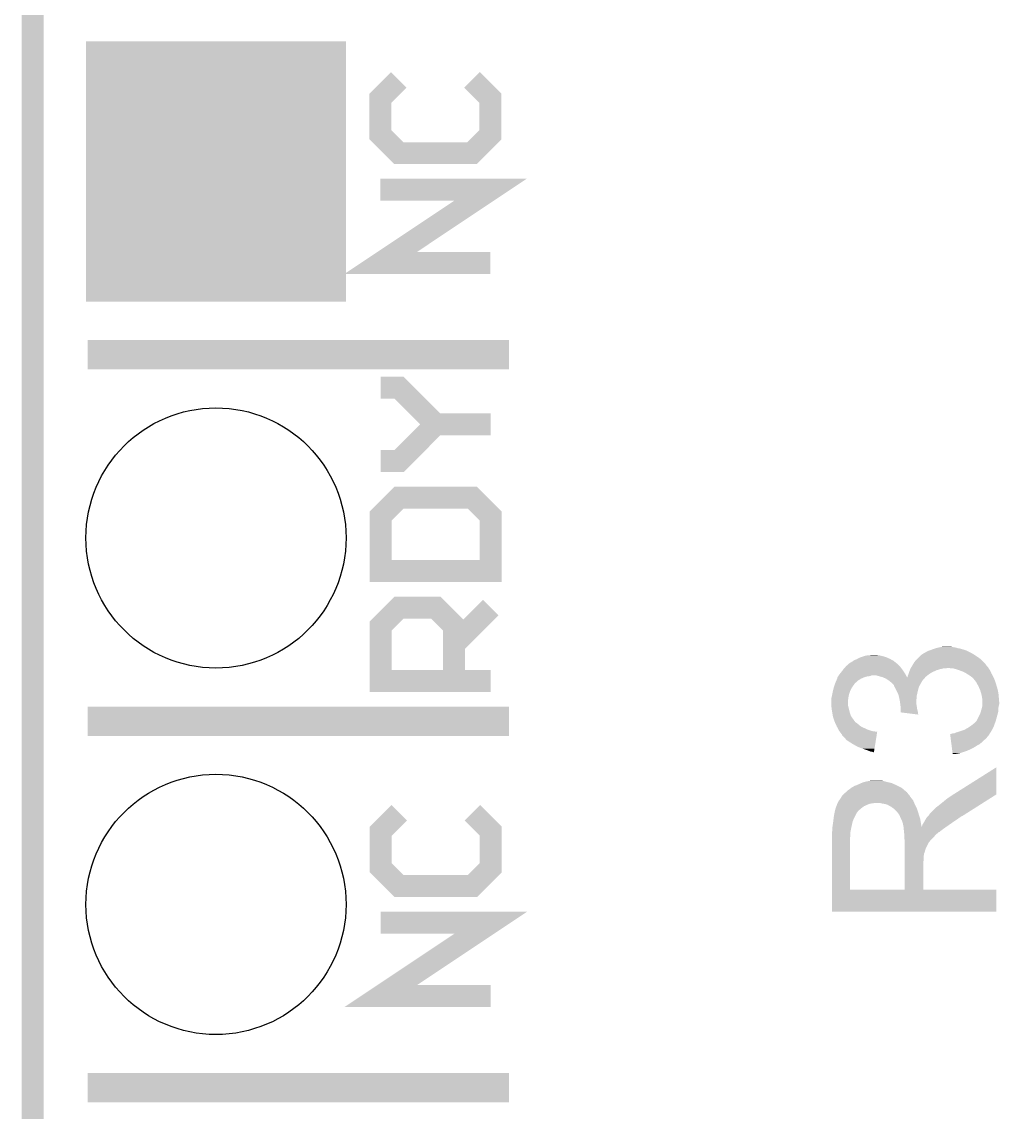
# Model space of a CAD drawing. Extents: x -0.05 to 0.95, y -0.15 to 0.98.
# Drawn here: x -0.053 to 0.2138, y 0.4433 to 0.7408 of the extents above; entities that cross this region are included whole.
import ezdxf

# ---------------------------------------------------------------- set-up
doc = ezdxf.new("R2010")
doc.units = 0
doc.layers.get('0').update_dxf_attribs({"linetype": 'CONTINUOUS'})
for name, color, linetype in [('COMPASS_CLICK_V101_GKO', 5, 'CONTINUOUS'), ('COMPASS_CLICK_V101_GTO', 14, 'CONTINUOUS'), ('COMPASS_CLICK_V101_GTS', 12, 'CONTINUOUS')]:
    doc.layers.add(name, color=color, linetype=linetype)

# ---------------------------------------------------------------- blocks, each defined once
blk = doc.blocks.new('SQUARE_48')
blk.add_solid([(0.0355, 0.0355), (0.0355, -0.0355), (-0.0355, 0.0355), (-0.0355, -0.0355)])
blk = doc.blocks.new('ROUND_49')
blk.add_circle((0, 0), 0.0355)

msp = doc.modelspace()

# ---------------------------------------------------------------- linework, layer by layer
at = {"layer": 'COMPASS_CLICK_V101_GKO', "const_width": 0.006}
msp.add_lwpolyline([(-0.05, -0.15), (-0.05, 0.975)], dxfattribs=at)
at = {"layer": 'COMPASS_CLICK_V101_GTO'}
for points, const_width in [([(0.0499, 0.725), (0.0449, 0.72), (0.0449, 0.71), (0.0499, 0.705), (0.0699, 0.705), (0.0749, 0.71), (0.0749, 0.72), (0.0699, 0.725)], 0.006), ([(0.0749, 0.675), (0.0449, 0.675), (0.0749, 0.695), (0.0449, 0.695)], 0.006), ([(-0.035, 0.65), (0.08, 0.65)], 0.008), ([(0.045, 0.621), (0.05, 0.621), (0.06, 0.631), (0.05, 0.641), (0.045, 0.641)], 0.006), ([(0.06, 0.631), (0.075, 0.631)], 0.006), ([(0.045, 0.591), (0.075, 0.591), (0.075, 0.606), (0.07, 0.611), (0.05, 0.611), (0.045, 0.606), (0.045, 0.591)], 0.006), ([(0.075, 0.561), (0.045, 0.561), (0.045, 0.576), (0.05, 0.581), (0.06, 0.581), (0.065, 0.576), (0.065, 0.561)], 0.006), ([(0.065, 0.571), (0.075, 0.581)], 0.006), ([(-0.035, 0.55), (0.08, 0.55)], 0.008), ([(0.05, 0.525), (0.045, 0.52), (0.045, 0.51), (0.05, 0.505), (0.07, 0.505), (0.075, 0.51), (0.075, 0.52), (0.07, 0.525)], 0.006), ([(0.075, 0.475), (0.045, 0.475), (0.075, 0.495), (0.045, 0.495)], 0.006), ([(-0.035, 0.45), (0.08, 0.45)], 0.008)]:
    msp.add_lwpolyline(points, dxfattribs=dict(at, const_width=const_width))
for points in [[(0.1927, 0.5682), (0.193, 0.5684), (0.20688, 0.5682), (0.20656, 0.5684)], [(0.193, 0.5684), (0.19318, 0.5685), (0.20656, 0.5684), (0.2064, 0.5685)], [(0.19318, 0.5685), (0.1937, 0.5688), (0.2064, 0.5685), (0.2058, 0.5688)], [(0.1937, 0.5688), (0.1945, 0.5692), (0.2058, 0.5688), (0.205, 0.5692)], [(0.1945, 0.5692), (0.19478, 0.5693), (0.205, 0.5692), (0.2048, 0.5693)], [(0.19478, 0.5693), (0.1956, 0.5696), (0.2048, 0.5693), (0.20384, 0.5696)], [(0.1956, 0.5696), (0.1962, 0.5698), (0.20384, 0.5696), (0.2032, 0.5698)], [(0.1962, 0.5698), (0.1965, 0.5699), (0.2032, 0.5698), (0.2025, 0.5699)], [(0.1965, 0.5699), (0.1968, 0.57), (0.2025, 0.5699), (0.2022, 0.57)], [(0.1968, 0.57), (0.19727, 0.5701), (0.2022, 0.57), (0.2019, 0.5701)], [(0.19727, 0.5701), (0.19773, 0.5702), (0.2019, 0.5701), (0.2013, 0.5702)], [(0.19773, 0.5702), (0.1982, 0.5703), (0.2013, 0.5702), (0.2008, 0.5703)], [(0.172, 0.565), (0.1729, 0.5658), (0.1866, 0.565), (0.1858, 0.5658)], [(0.1729, 0.5658), (0.17357, 0.5662), (0.1858, 0.5658), (0.1853, 0.5662)], [(0.17357, 0.5662), (0.1739, 0.5664), (0.1853, 0.5662), (0.1851, 0.5664)], [(0.1739, 0.5664), (0.174, 0.5665), (0.1851, 0.5664), (0.1849, 0.5665)], [(0.174, 0.5665), (0.1743, 0.5667), (0.1849, 0.5665), (0.18454, 0.5667)], [(0.1743, 0.5667), (0.1749, 0.5669), (0.18454, 0.5667), (0.18418, 0.5669)], [(0.1749, 0.5669), (0.17508, 0.567), (0.18418, 0.5669), (0.184, 0.567)], [(0.17508, 0.567), (0.1756, 0.5673), (0.184, 0.567), (0.18332, 0.5673)], [(0.1756, 0.5673), (0.1759, 0.5674), (0.18332, 0.5673), (0.1831, 0.5674)], [(0.1759, 0.5674), (0.1768, 0.5677), (0.1831, 0.5674), (0.1822, 0.5677)], [(0.1768, 0.5677), (0.1774, 0.5679), (0.1822, 0.5677), (0.1814, 0.5679)], [(0.1774, 0.5679), (0.1785, 0.568), (0.1814, 0.5679), (0.1807, 0.568)], [(0.1785, 0.568), (0.1796, 0.5681), (0.1807, 0.568), (0.1801, 0.5681)], [(0.1901, 0.5652), (0.19046, 0.5658), (0.2103, 0.5652), (0.2099, 0.5658)], [(0.19046, 0.5658), (0.1907, 0.5662), (0.2099, 0.5658), (0.2095, 0.5662)], [(0.1907, 0.5662), (0.19124, 0.5668), (0.2095, 0.5662), (0.2089, 0.5668)], [(0.19124, 0.5668), (0.1916, 0.5672), (0.2089, 0.5668), (0.20837, 0.5672)], [(0.1916, 0.5672), (0.1918, 0.5674), (0.20837, 0.5672), (0.2081, 0.5674)], [(0.1918, 0.5674), (0.1924, 0.568), (0.2081, 0.5674), (0.2072, 0.568)], [(0.1924, 0.568), (0.1925, 0.5681), (0.2072, 0.568), (0.20704, 0.5681)], [(0.1925, 0.5681), (0.1927, 0.5682), (0.20704, 0.5681), (0.20688, 0.5682)], [(0.16987, 0.5623), (0.17, 0.5625), (0.1785, 0.5623), (0.179, 0.5625)], [(0.17, 0.5625), (0.1702, 0.5628), (0.18837, 0.5625), (0.18821, 0.5628)], [(0.17, 0.5625), (0.17, 0.5625), (0.179, 0.5625), (0.1802, 0.5625)], [(0.1702, 0.5628), (0.17037, 0.563), (0.18821, 0.5628), (0.1881, 0.563)], [(0.17037, 0.563), (0.1707, 0.5634), (0.1881, 0.563), (0.18783, 0.5634)], [(0.1707, 0.5634), (0.17108, 0.5639), (0.18783, 0.5634), (0.1875, 0.5639)], [(0.17108, 0.5639), (0.1713, 0.5642), (0.1875, 0.5639), (0.18727, 0.5642)], [(0.1713, 0.5642), (0.17174, 0.5647), (0.18727, 0.5642), (0.1869, 0.5647)], [(0.17174, 0.5647), (0.172, 0.565), (0.1869, 0.5647), (0.1866, 0.565)], [(0.1809, 0.5623), (0.1802, 0.5625), (0.18848, 0.5623), (0.18837, 0.5625)], [(0.1888, 0.5623), (0.1889, 0.5625), (0.19398, 0.5623), (0.19423, 0.5625)], [(0.1889, 0.5625), (0.18901, 0.5628), (0.19423, 0.5625), (0.1946, 0.5628)], [(0.18901, 0.5628), (0.1892, 0.5633), (0.1946, 0.5628), (0.19543, 0.5633)], [(0.1892, 0.5633), (0.18923, 0.5634), (0.19543, 0.5633), (0.1956, 0.5634)], [(0.18923, 0.5634), (0.1894, 0.5639), (0.1956, 0.5634), (0.1967, 0.5639)], [(0.1894, 0.5639), (0.1895, 0.5642), (0.1967, 0.5639), (0.1977, 0.5642)], [(0.1895, 0.5642), (0.18962, 0.5644), (0.1977, 0.5642), (0.1986, 0.5644)], [(0.18962, 0.5644), (0.18968, 0.5645), (0.1993, 0.5644), (0.1995, 0.5645)], [(0.18968, 0.5645), (0.18986, 0.5648), (0.21088, 0.5645), (0.2107, 0.5648)], [(0.18968, 0.5645), (0.18968, 0.5645), (0.1995, 0.5645), (0.1999, 0.5645)], [(0.18986, 0.5648), (0.1901, 0.5652), (0.2107, 0.5648), (0.2103, 0.5652)], [(0.2013, 0.5644), (0.1999, 0.5645), (0.21094, 0.5644), (0.21088, 0.5645)], [(0.20162, 0.5643), (0.2013, 0.5644), (0.211, 0.5643), (0.21094, 0.5644)], [(0.2026, 0.564), (0.20162, 0.5643), (0.2112, 0.564), (0.211, 0.5643)], [(0.20342, 0.5637), (0.2026, 0.564), (0.2114, 0.5637), (0.2112, 0.564)], [(0.2037, 0.5636), (0.20342, 0.5637), (0.21144, 0.5636), (0.2114, 0.5637)], [(0.2047, 0.5631), (0.2037, 0.5636), (0.21166, 0.5631), (0.21144, 0.5636)], [(0.20486, 0.563), (0.2047, 0.5631), (0.2117, 0.563), (0.21166, 0.5631)], [(0.2055, 0.5626), (0.20486, 0.563), (0.21193, 0.5626), (0.2117, 0.563)], [(0.20595, 0.5623), (0.2055, 0.5626), (0.2121, 0.5623), (0.21193, 0.5626)], [(0.1686, 0.559), (0.1687, 0.5594), (0.1735, 0.559), (0.17377, 0.5594)], [(0.1687, 0.5594), (0.16877, 0.5596), (0.17377, 0.5594), (0.1739, 0.5596)], [(0.16877, 0.5596), (0.16892, 0.56), (0.1739, 0.5596), (0.1742, 0.56)], [(0.16892, 0.56), (0.16903, 0.5603), (0.1742, 0.56), (0.1744, 0.5603)], [(0.16903, 0.5603), (0.16906, 0.5604), (0.1744, 0.5603), (0.1745, 0.5604)], [(0.16906, 0.5604), (0.1691, 0.5605), (0.1745, 0.5604), (0.17461, 0.5605)], [(0.1691, 0.5605), (0.16935, 0.5611), (0.17461, 0.5605), (0.1753, 0.5611)], [(0.16935, 0.5611), (0.16956, 0.5616), (0.1753, 0.5611), (0.1761, 0.5616)], [(0.16956, 0.5616), (0.1696, 0.5617), (0.1761, 0.5616), (0.17633, 0.5617)], [(0.1696, 0.5618), (0.1697, 0.562), (0.17655, 0.5618), (0.177, 0.562)], [(0.1696, 0.5617), (0.1696, 0.5618), (0.17633, 0.5617), (0.17655, 0.5618)], [(0.1697, 0.562), (0.1698, 0.5622), (0.177, 0.562), (0.1777, 0.5622)], [(0.1698, 0.5622), (0.16987, 0.5623), (0.1777, 0.5622), (0.1785, 0.5623)], [(0.182, 0.562), (0.1809, 0.5623), (0.18865, 0.562), (0.18848, 0.5623)], [(0.18222, 0.5619), (0.182, 0.562), (0.1887, 0.5619), (0.18865, 0.562)], [(0.18245, 0.5618), (0.18222, 0.5619), (0.1935, 0.5618), (0.19355, 0.5619)], [(0.1829, 0.5616), (0.18245, 0.5618), (0.1933, 0.5616), (0.1935, 0.5618)], [(0.18305, 0.5615), (0.1829, 0.5616), (0.1932, 0.5615), (0.1933, 0.5616)], [(0.1838, 0.561), (0.18305, 0.5615), (0.1928, 0.561), (0.1932, 0.5615)], [(0.1844, 0.5605), (0.1838, 0.561), (0.19251, 0.5605), (0.1928, 0.561)], [(0.1846, 0.5603), (0.1844, 0.5605), (0.1924, 0.5603), (0.19251, 0.5605)], [(0.1851, 0.5598), (0.1846, 0.5603), (0.19212, 0.5598), (0.1924, 0.5603)], [(0.1851, 0.5596), (0.1851, 0.5598), (0.19201, 0.5596), (0.19212, 0.5598)], [(0.18521, 0.5594), (0.1851, 0.5596), (0.1919, 0.5594), (0.19201, 0.5596)], [(0.1857, 0.5585), (0.18521, 0.5594), (0.19165, 0.5585), (0.1919, 0.5594)], [(0.1887, 0.562), (0.1888, 0.5621), (0.1936, 0.562), (0.19373, 0.5621)], [(0.1887, 0.5619), (0.1887, 0.562), (0.19355, 0.5619), (0.1936, 0.562)], [(0.1888, 0.5621), (0.1888, 0.5623), (0.19373, 0.5621), (0.19398, 0.5623)], [(0.2061, 0.5622), (0.20595, 0.5623), (0.21214, 0.5622), (0.2121, 0.5623)], [(0.2065, 0.5619), (0.2061, 0.5622), (0.21228, 0.5619), (0.21214, 0.5622)], [(0.2066, 0.5618), (0.2065, 0.5619), (0.21232, 0.5618), (0.21228, 0.5619)], [(0.20693, 0.5614), (0.2066, 0.5618), (0.2125, 0.5614), (0.21232, 0.5618)], [(0.2075, 0.5607), (0.20693, 0.5614), (0.21276, 0.5607), (0.2125, 0.5614)], [(0.20755, 0.5606), (0.2075, 0.5607), (0.2128, 0.5606), (0.21276, 0.5607)], [(0.2081, 0.5596), (0.20755, 0.5606), (0.2131, 0.5596), (0.2128, 0.5606)], [(0.20855, 0.5586), (0.2081, 0.5596), (0.2134, 0.5586), (0.2131, 0.5596)], [(0.168, 0.5563), (0.1682, 0.5572), (0.1726, 0.5563), (0.17278, 0.5572)], [(0.1682, 0.5572), (0.16822, 0.5573), (0.17278, 0.5572), (0.1728, 0.5573)], [(0.16822, 0.5573), (0.1684, 0.5582), (0.1728, 0.5573), (0.1731, 0.5582)], [(0.1684, 0.5582), (0.1686, 0.559), (0.1731, 0.5582), (0.1735, 0.559)], [(0.1858, 0.5583), (0.1857, 0.5585), (0.1916, 0.5583), (0.19165, 0.5585)], [(0.1862, 0.5575), (0.1858, 0.5583), (0.19142, 0.5575), (0.1916, 0.5583)], [(0.18634, 0.557), (0.1862, 0.5575), (0.1913, 0.557), (0.19142, 0.5575)], [(0.1865, 0.5564), (0.18634, 0.557), (0.19125, 0.5564), (0.1913, 0.557)], [(0.2086, 0.5585), (0.20855, 0.5586), (0.21342, 0.5585), (0.2134, 0.5586)], [(0.2089, 0.5575), (0.2086, 0.5585), (0.2136, 0.5575), (0.21342, 0.5585)], [(0.2091, 0.5566), (0.2089, 0.5575), (0.21368, 0.5566), (0.2136, 0.5575)], [(0.20913, 0.5564), (0.2091, 0.5566), (0.2137, 0.5564), (0.21368, 0.5566)], [(0.168, 0.5551), (0.168, 0.5563), (0.1725, 0.5551), (0.1726, 0.5563)], [(0.168, 0.5546), (0.168, 0.5551), (0.1725, 0.5546), (0.1725, 0.5551)], [(0.168, 0.554), (0.168, 0.5546), (0.1726, 0.554), (0.1725, 0.5546)], [(0.1681, 0.5531), (0.168, 0.554), (0.17283, 0.5531), (0.1726, 0.554)], [(0.18664, 0.5557), (0.1865, 0.5564), (0.1912, 0.5557), (0.19125, 0.5564)], [(0.1867, 0.5554), (0.18664, 0.5557), (0.1912, 0.5554), (0.1912, 0.5557)], [(0.1868, 0.5546), (0.1867, 0.5554), (0.1912, 0.5546), (0.1912, 0.5554)], [(0.18687, 0.5541), (0.1868, 0.5546), (0.1913, 0.5541), (0.1912, 0.5546)], [(0.1869, 0.5539), (0.18687, 0.5541), (0.19133, 0.5539), (0.1913, 0.5541)], [(0.1869, 0.5534), (0.1869, 0.5539), (0.1914, 0.5534), (0.19133, 0.5539)], [(0.20893, 0.5531), (0.20909, 0.5537), (0.2136, 0.5531), (0.2136, 0.5537)], [(0.20909, 0.5537), (0.2092, 0.5541), (0.2136, 0.5537), (0.21368, 0.5541)], [(0.2092, 0.5559), (0.20913, 0.5564), (0.21374, 0.5559), (0.2137, 0.5564)], [(0.2092, 0.5552), (0.2092, 0.5559), (0.2138, 0.5552), (0.21374, 0.5559)], [(0.2092, 0.5546), (0.2092, 0.5552), (0.2138, 0.5546), (0.2138, 0.5552)], [(0.2092, 0.5542), (0.2092, 0.5546), (0.2137, 0.5542), (0.2138, 0.5546)], [(0.2092, 0.5541), (0.2092, 0.5542), (0.21368, 0.5541), (0.2137, 0.5542)], [(0.16822, 0.5524), (0.1681, 0.5531), (0.173, 0.5524), (0.17283, 0.5531)], [(0.16837, 0.5515), (0.16822, 0.5524), (0.1733, 0.5515), (0.173, 0.5524)], [(0.1684, 0.5513), (0.16837, 0.5515), (0.17343, 0.5513), (0.1733, 0.5515)], [(0.16863, 0.5506), (0.1684, 0.5513), (0.1739, 0.5506), (0.17343, 0.5513)], [(0.1689, 0.5498), (0.16863, 0.5506), (0.1745, 0.5498), (0.1739, 0.5506)], [(0.1869, 0.5526), (0.1869, 0.5534), (0.1916, 0.5526), (0.1914, 0.5534)], [(0.1869, 0.5524), (0.1869, 0.5526), (0.19162, 0.5524), (0.1916, 0.5526)], [(0.1917, 0.5518), (0.1869, 0.5524), (0.1917, 0.5518), (0.19162, 0.5524)], [(0.2077, 0.5502), (0.20845, 0.5517), (0.2129, 0.5502), (0.2133, 0.5517)], [(0.20845, 0.5517), (0.2086, 0.552), (0.2133, 0.5517), (0.21339, 0.552)], [(0.2086, 0.552), (0.20872, 0.5524), (0.21339, 0.552), (0.2135, 0.5524)], [(0.20872, 0.5524), (0.2089, 0.553), (0.2135, 0.5524), (0.21359, 0.553)], [(0.2089, 0.553), (0.20893, 0.5531), (0.21359, 0.553), (0.2136, 0.5531)], [(0.16895, 0.5497), (0.1689, 0.5498), (0.1746, 0.5497), (0.1745, 0.5498)], [(0.16904, 0.5495), (0.16895, 0.5497), (0.1749, 0.5495), (0.1746, 0.5497)], [(0.16922, 0.5491), (0.16904, 0.5495), (0.1754, 0.5491), (0.1749, 0.5495)], [(0.16945, 0.5486), (0.16922, 0.5491), (0.176, 0.5486), (0.1754, 0.5491)], [(0.1695, 0.5485), (0.16945, 0.5486), (0.1762, 0.5485), (0.176, 0.5486)], [(0.16968, 0.5482), (0.1695, 0.5485), (0.1768, 0.5482), (0.1762, 0.5485)], [(0.1698, 0.548), (0.16968, 0.5482), (0.17724, 0.548), (0.1768, 0.5482)], [(0.16992, 0.5477), (0.1698, 0.548), (0.1779, 0.5477), (0.17724, 0.548)], [(0.17, 0.5475), (0.16992, 0.5477), (0.1785, 0.5475), (0.1779, 0.5477)], [(0.17015, 0.5473), (0.17, 0.5475), (0.1791, 0.5473), (0.1785, 0.5475)], [(0.203, 0.5472), (0.2042, 0.5476), (0.21159, 0.5472), (0.21184, 0.5476)], [(0.2042, 0.5476), (0.20438, 0.5477), (0.21184, 0.5476), (0.2119, 0.5477)], [(0.20438, 0.5477), (0.2053, 0.5482), (0.2119, 0.5477), (0.21215, 0.5482)], [(0.2053, 0.5482), (0.20573, 0.5485), (0.21215, 0.5482), (0.2123, 0.5485)], [(0.20573, 0.5485), (0.2063, 0.5489), (0.2123, 0.5485), (0.21244, 0.5489)], [(0.2063, 0.5489), (0.2072, 0.5496), (0.21244, 0.5489), (0.21269, 0.5496)], [(0.2072, 0.5496), (0.2073, 0.5498), (0.21269, 0.5496), (0.21276, 0.5498)], [(0.2073, 0.5498), (0.2076, 0.55), (0.21276, 0.5498), (0.21283, 0.55)], [(0.2076, 0.55), (0.2077, 0.5502), (0.21283, 0.55), (0.2129, 0.5502)], [(0.1703, 0.5471), (0.17015, 0.5473), (0.1805, 0.5471), (0.1791, 0.5473)], [(0.1706, 0.5467), (0.1703, 0.5471), (0.18044, 0.5467), (0.1805, 0.5471)], [(0.1708, 0.5465), (0.1706, 0.5467), (0.1804, 0.5465), (0.18044, 0.5467)], [(0.1709, 0.5463), (0.1708, 0.5465), (0.18037, 0.5463), (0.1804, 0.5465)], [(0.1709, 0.5461), (0.1709, 0.5463), (0.18034, 0.5461), (0.18037, 0.5463)], [(0.1722, 0.5448), (0.171, 0.5461), (0.18013, 0.5448), (0.18034, 0.5461)], [(0.1736, 0.5439), (0.1722, 0.5448), (0.17999, 0.5439), (0.18013, 0.5448)], [(0.20045, 0.5461), (0.2004, 0.5465), (0.2109, 0.5461), (0.21115, 0.5465)], [(0.20054, 0.5454), (0.20045, 0.5461), (0.2103, 0.5454), (0.2109, 0.5461)], [(0.20059, 0.545), (0.20054, 0.5454), (0.2099, 0.545), (0.2103, 0.5454)], [(0.20062, 0.5448), (0.20059, 0.545), (0.2096, 0.5448), (0.2099, 0.545)], [(0.2006, 0.5465), (0.2012, 0.5467), (0.21115, 0.5465), (0.21127, 0.5467)], [(0.20071, 0.5441), (0.20062, 0.5448), (0.2089, 0.5441), (0.2096, 0.5448)], [(0.2016, 0.5467), (0.202, 0.5469), (0.21127, 0.5467), (0.2114, 0.5469)], [(0.202, 0.5469), (0.203, 0.5472), (0.2114, 0.5469), (0.21159, 0.5472)], [(0.175, 0.5431), (0.1736, 0.5439), (0.17986, 0.5431), (0.17999, 0.5439)], [(0.1765, 0.5425), (0.175, 0.5431), (0.17976, 0.5425), (0.17986, 0.5431)], [(0.1777, 0.5421), (0.1765, 0.5425), (0.1797, 0.5421), (0.17976, 0.5425)], [(0.1787, 0.5417), (0.1777, 0.5421), (0.17963, 0.5417), (0.1797, 0.5421)], [(0.1793, 0.5416), (0.179, 0.5417), (0.17962, 0.5416), (0.17963, 0.5417)], [(0.1795, 0.5415), (0.1793, 0.5416), (0.1796, 0.5415), (0.17962, 0.5416)], [(0.20076, 0.5437), (0.20071, 0.5441), (0.2084, 0.5437), (0.2089, 0.5441)], [(0.2008, 0.5434), (0.20076, 0.5437), (0.2078, 0.5434), (0.2084, 0.5437)], [(0.20085, 0.543), (0.2008, 0.5434), (0.2072, 0.543), (0.2078, 0.5434)], [(0.2009, 0.5426), (0.20085, 0.543), (0.2065, 0.5426), (0.2072, 0.543)], [(0.20099, 0.5419), (0.2009, 0.5426), (0.205, 0.5419), (0.2065, 0.5426)], [(0.20106, 0.5413), (0.20099, 0.5419), (0.2032, 0.5413), (0.205, 0.5419)], [(0.20109, 0.5411), (0.20106, 0.5413), (0.2022, 0.5411), (0.2032, 0.5413)], [(0.2011, 0.541), (0.20109, 0.5411), (0.2011, 0.541), (0.2022, 0.5411)], [(0.20128, 0.53), (0.213, 0.5374), (0.213, 0.53), (0.213, 0.5374)], [(0.1748, 0.5325), (0.17615, 0.5331), (0.1858, 0.5325), (0.1845, 0.5331)], [(0.17615, 0.5331), (0.1766, 0.5333), (0.1845, 0.5331), (0.18363, 0.5333)], [(0.1766, 0.5333), (0.177, 0.5334), (0.18363, 0.5333), (0.1832, 0.5334)], [(0.177, 0.5334), (0.1778, 0.5336), (0.1832, 0.5334), (0.18247, 0.5336)], [(0.1778, 0.5336), (0.1784, 0.5337), (0.18247, 0.5336), (0.1821, 0.5337)], [(0.1784, 0.5337), (0.179, 0.5338), (0.1821, 0.5337), (0.1816, 0.5338)], [(0.1709, 0.5296), (0.1711, 0.5298), (0.1894, 0.5296), (0.1893, 0.5298)], [(0.1711, 0.5298), (0.1714, 0.5301), (0.1893, 0.5298), (0.189, 0.5301)], [(0.1714, 0.5301), (0.1717, 0.5304), (0.189, 0.5301), (0.1888, 0.5304)], [(0.1717, 0.5304), (0.17192, 0.5306), (0.1888, 0.5304), (0.1886, 0.5306)], [(0.17192, 0.5306), (0.17204, 0.5307), (0.1886, 0.5306), (0.1886, 0.5307)], [(0.17204, 0.5307), (0.1726, 0.5312), (0.1885, 0.5307), (0.1879, 0.5312)], [(0.17204, 0.5307), (0.17204, 0.5307), (0.1886, 0.5307), (0.1885, 0.5307)], [(0.1726, 0.5312), (0.17343, 0.5318), (0.1879, 0.5312), (0.1872, 0.5318)], [(0.17343, 0.5318), (0.1737, 0.532), (0.1872, 0.5318), (0.1868, 0.532)], [(0.1738, 0.532), (0.1742, 0.5323), (0.1868, 0.532), (0.1862, 0.5323)], [(0.1742, 0.5323), (0.1748, 0.5325), (0.1862, 0.5323), (0.1858, 0.5325)], [(0.1995, 0.5288), (0.2008, 0.5297), (0.21111, 0.5288), (0.21253, 0.5297)], [(0.2008, 0.5297), (0.20128, 0.53), (0.21253, 0.5297), (0.213, 0.53)], [(0.1692, 0.5264), (0.16933, 0.5268), (0.17637, 0.5264), (0.1769, 0.5268)], [(0.16933, 0.5268), (0.1694, 0.527), (0.1769, 0.5268), (0.17735, 0.527)], [(0.1694, 0.527), (0.1695, 0.5271), (0.17735, 0.527), (0.17758, 0.5271)], [(0.1695, 0.5271), (0.16953, 0.5272), (0.17758, 0.5271), (0.1778, 0.5272)], [(0.16953, 0.5272), (0.1696, 0.5275), (0.1778, 0.5272), (0.1786, 0.5275)], [(0.1696, 0.5275), (0.16965, 0.5276), (0.1786, 0.5275), (0.1794, 0.5276)], [(0.16965, 0.5276), (0.1697, 0.5277), (0.1794, 0.5276), (0.18, 0.5277)], [(0.1697, 0.5277), (0.1699, 0.5281), (0.1906, 0.5277), (0.19043, 0.5281)], [(0.1699, 0.5281), (0.17011, 0.5284), (0.19043, 0.5281), (0.1903, 0.5284)], [(0.17011, 0.5284), (0.1704, 0.5288), (0.1903, 0.5284), (0.18998, 0.5288)], [(0.1704, 0.5288), (0.17078, 0.5294), (0.18998, 0.5288), (0.1895, 0.5294)], [(0.17078, 0.5294), (0.1709, 0.5296), (0.1895, 0.5294), (0.1894, 0.5296)], [(0.182, 0.5275), (0.1812, 0.5277), (0.19069, 0.5275), (0.1906, 0.5277)], [(0.1827, 0.5274), (0.182, 0.5275), (0.19073, 0.5274), (0.19069, 0.5275)], [(0.1833, 0.5272), (0.1827, 0.5274), (0.19081, 0.5272), (0.19073, 0.5274)], [(0.18363, 0.527), (0.1833, 0.5272), (0.1909, 0.527), (0.19081, 0.5272)], [(0.1838, 0.5269), (0.18363, 0.527), (0.19096, 0.5269), (0.1909, 0.527)], [(0.1844, 0.5266), (0.1838, 0.5269), (0.19113, 0.5266), (0.19096, 0.5269)], [(0.1965, 0.5264), (0.1974, 0.5271), (0.20733, 0.5264), (0.20843, 0.5271)], [(0.1974, 0.5271), (0.1984, 0.5279), (0.20843, 0.5271), (0.20969, 0.5279)], [(0.1984, 0.5279), (0.1995, 0.5288), (0.20969, 0.5279), (0.21111, 0.5288)], [(0.16862, 0.5236), (0.1687, 0.5242), (0.1742, 0.5236), (0.1745, 0.5242)], [(0.1687, 0.5242), (0.16886, 0.525), (0.1745, 0.5242), (0.1749, 0.525)], [(0.16886, 0.525), (0.16892, 0.5253), (0.1749, 0.525), (0.1752, 0.5253)], [(0.16892, 0.5253), (0.16894, 0.5254), (0.1752, 0.5253), (0.1752, 0.5254)], [(0.16894, 0.5254), (0.169, 0.5257), (0.1752, 0.5254), (0.17554, 0.5257)], [(0.169, 0.5257), (0.16914, 0.5262), (0.17554, 0.5257), (0.1761, 0.5262)], [(0.16914, 0.5262), (0.1692, 0.5264), (0.1761, 0.5262), (0.17637, 0.5264)], [(0.1845, 0.5265), (0.1844, 0.5266), (0.19119, 0.5265), (0.19113, 0.5266)], [(0.1848, 0.5263), (0.1845, 0.5265), (0.1913, 0.5263), (0.19119, 0.5265)], [(0.1851, 0.5261), (0.1848, 0.5263), (0.19137, 0.5261), (0.1913, 0.5263)], [(0.1857, 0.5255), (0.1851, 0.5261), (0.19157, 0.5255), (0.19137, 0.5261)], [(0.18578, 0.5254), (0.1857, 0.5255), (0.1916, 0.5254), (0.19157, 0.5255)], [(0.1862, 0.5249), (0.18578, 0.5254), (0.19175, 0.5249), (0.1916, 0.5254)], [(0.18653, 0.5244), (0.1862, 0.5249), (0.1919, 0.5244), (0.19175, 0.5249)], [(0.1866, 0.5243), (0.18653, 0.5244), (0.19193, 0.5243), (0.1919, 0.5244)], [(0.1868, 0.5238), (0.1866, 0.5243), (0.1921, 0.5238), (0.19193, 0.5243)], [(0.18695, 0.5235), (0.1868, 0.5238), (0.1922, 0.5235), (0.1921, 0.5238)], [(0.19371, 0.5232), (0.194, 0.5237), (0.2023, 0.5232), (0.203, 0.5237)], [(0.194, 0.5237), (0.1942, 0.5239), (0.203, 0.5237), (0.2033, 0.5239)], [(0.1942, 0.5239), (0.1943, 0.524), (0.2033, 0.5239), (0.2035, 0.524)], [(0.1943, 0.524), (0.1944, 0.5241), (0.2035, 0.524), (0.2036, 0.5241)], [(0.1944, 0.5241), (0.1945, 0.5242), (0.2037, 0.5241), (0.20386, 0.5242)], [(0.1944, 0.5241), (0.1944, 0.5241), (0.2036, 0.5241), (0.2037, 0.5241)], [(0.1945, 0.5242), (0.1949, 0.5248), (0.20386, 0.5242), (0.2048, 0.5248)], [(0.1949, 0.5248), (0.1965, 0.5264), (0.2048, 0.5248), (0.20733, 0.5264)], [(0.1682, 0.5199), (0.1683, 0.5213), (0.17322, 0.5199), (0.1735, 0.5213)], [(0.1683, 0.5213), (0.16849, 0.5226), (0.1735, 0.5213), (0.1738, 0.5226)], [(0.16849, 0.5226), (0.1685, 0.5227), (0.1738, 0.5226), (0.17384, 0.5227)], [(0.1685, 0.5227), (0.16862, 0.5236), (0.17384, 0.5227), (0.1742, 0.5236)], [(0.187, 0.5234), (0.18695, 0.5235), (0.19222, 0.5234), (0.1922, 0.5235)], [(0.1871, 0.5231), (0.187, 0.5234), (0.19227, 0.5231), (0.19222, 0.5234)], [(0.1872, 0.523), (0.1871, 0.5231), (0.19229, 0.523), (0.19227, 0.5231)], [(0.1874, 0.5224), (0.1872, 0.523), (0.1924, 0.5224), (0.19229, 0.523)], [(0.1875, 0.5221), (0.1874, 0.5224), (0.19245, 0.5221), (0.1924, 0.5224)], [(0.18768, 0.5212), (0.1875, 0.5221), (0.1926, 0.5212), (0.19245, 0.5221)], [(0.1877, 0.5211), (0.18768, 0.5212), (0.19926, 0.5211), (0.1994, 0.5212)], [(0.18775, 0.5205), (0.1877, 0.5211), (0.1984, 0.5205), (0.19926, 0.5211)], [(0.1926, 0.5212), (0.1927, 0.5213), (0.1994, 0.5212), (0.19954, 0.5213)], [(0.1927, 0.5213), (0.1928, 0.5216), (0.19954, 0.5213), (0.19997, 0.5216)], [(0.1928, 0.5216), (0.193, 0.522), (0.19997, 0.5216), (0.20054, 0.522)], [(0.193, 0.522), (0.1933, 0.5225), (0.20054, 0.522), (0.20126, 0.5225)], [(0.1933, 0.5225), (0.19336, 0.5226), (0.20126, 0.5225), (0.2014, 0.5226)], [(0.19336, 0.5226), (0.19371, 0.5232), (0.2014, 0.5226), (0.2023, 0.5232)], [(0.1682, 0.5198), (0.1682, 0.5199), (0.1732, 0.5198), (0.17322, 0.5199)], [(0.1682, 0.5181), (0.1682, 0.5198), (0.1731, 0.5181), (0.1732, 0.5198)], [(0.1682, 0.504), (0.1682, 0.5181), (0.1731, 0.504), (0.1731, 0.5181)], [(0.1878, 0.52), (0.18775, 0.5205), (0.19776, 0.52), (0.1984, 0.5205)], [(0.18782, 0.5198), (0.1878, 0.52), (0.1975, 0.5198), (0.19776, 0.52)], [(0.18784, 0.5196), (0.18782, 0.5198), (0.1972, 0.5196), (0.1974, 0.5198)], [(0.18782, 0.5198), (0.18782, 0.5198), (0.1974, 0.5198), (0.1975, 0.5198)], [(0.18787, 0.5193), (0.18784, 0.5196), (0.1968, 0.5193), (0.1972, 0.5196)], [(0.1879, 0.519), (0.18787, 0.5193), (0.1965, 0.519), (0.1968, 0.5193)], [(0.1879, 0.5188), (0.1879, 0.519), (0.1963, 0.5188), (0.1965, 0.519)], [(0.1879, 0.5181), (0.1879, 0.5188), (0.19567, 0.5181), (0.1963, 0.5188)], [(0.18794, 0.5178), (0.1879, 0.5181), (0.1954, 0.5178), (0.19567, 0.5181)], [(0.188, 0.5173), (0.18794, 0.5178), (0.1949, 0.5173), (0.1954, 0.5178)], [(0.188, 0.5168), (0.188, 0.5173), (0.1945, 0.5168), (0.1949, 0.5173)], [(0.188, 0.5167), (0.188, 0.5168), (0.1945, 0.5167), (0.1945, 0.5168)], [(0.188, 0.5166), (0.188, 0.5167), (0.1944, 0.5166), (0.1945, 0.5167)], [(0.188, 0.5163), (0.188, 0.5166), (0.1943, 0.5163), (0.1944, 0.5166)], [(0.188, 0.516), (0.188, 0.5163), (0.1941, 0.516), (0.1943, 0.5163)], [(0.188, 0.5156), (0.188, 0.516), (0.1939, 0.5156), (0.1941, 0.516)], [(0.188, 0.5151), (0.188, 0.5156), (0.1937, 0.5151), (0.1939, 0.5156)], [(0.188, 0.5141), (0.188, 0.5151), (0.1934, 0.5141), (0.1937, 0.5151)], [(0.188, 0.514), (0.188, 0.5141), (0.1934, 0.514), (0.1934, 0.5141)], [(0.188, 0.5139), (0.188, 0.514), (0.1933, 0.5139), (0.1934, 0.514)], [(0.188, 0.5136), (0.188, 0.5139), (0.1933, 0.5136), (0.1933, 0.5139)], [(0.188, 0.5133), (0.188, 0.5136), (0.1932, 0.5133), (0.1933, 0.5136)], [(0.188, 0.5123), (0.188, 0.5133), (0.1932, 0.5123), (0.1932, 0.5133)], [(0.188, 0.5116), (0.188, 0.5123), (0.1931, 0.5116), (0.1932, 0.5123)], [(0.188, 0.504), (0.188, 0.5116), (0.1931, 0.504), (0.1931, 0.5116)], [(0.1682, 0.498), (0.1682, 0.504), (0.213, 0.498), (0.213, 0.504)], [(0.1682, 0.504), (0.1682, 0.504), (0.213, 0.504), (0.1931, 0.504)], [(0.1682, 0.504), (0.1682, 0.504), (0.188, 0.504), (0.1731, 0.504)]]:
    msp.add_solid(points, dxfattribs=at)

# ---------------------------------------------------------------- block references
at = {"layer": 'COMPASS_CLICK_V101_GTS'}
for name, p in [('SQUARE_48', (0, 0.7)), ('ROUND_49', (0, 0.6)), ('ROUND_49', (0, 0.5))]:
    msp.add_blockref(name, p, dxfattribs=at)

doc.saveas('drawing.dxf')
